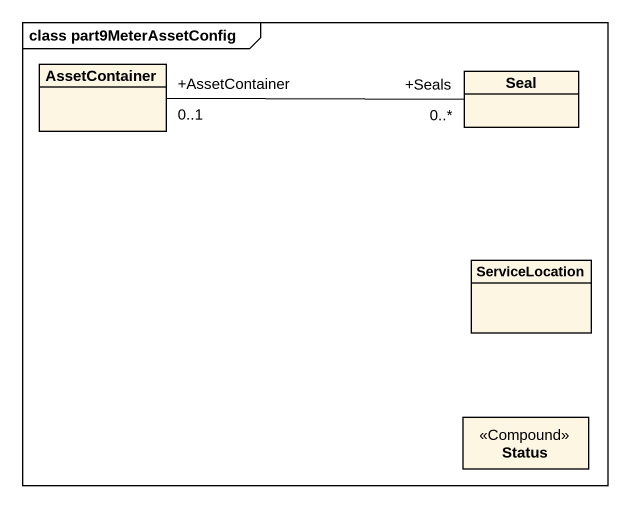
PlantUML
@startuml
mainframe class part9MeterAssetConfig
hide circle
hide empty members
class AssetContainer
class Seal
class ServiceLocation
class Status <<Compound>>
AssetContainer "+AssetContainer\n0..1" -right- "+Seals\n0..*" Seal
@enduml
